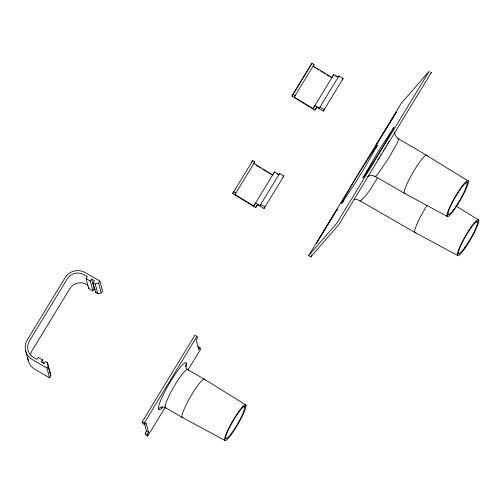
<?xml version="1.0" encoding="UTF-8"?>
<svg xmlns="http://www.w3.org/2000/svg" width="504" height="504" viewBox="0 0 504 504"><rect width="100%" height="100%" fill="white"/><g stroke="black" fill="none" stroke-linecap="round" stroke-linejoin="round"><path stroke-width="0.76" d="M374.9 176.123L375.096 176.551L375.845 176.091L378.895 172.551L388.609 158.206L397.013 143.482L398.67 139.532L398.714 138.776L398.122 138.877M308.58 255.723L401.197 103.415L429.326 71.102L336.704 223.404L308.624 255.692M310.974 256.385L310.666 257.002L338.795 224.683L431.411 72.381L430.088 73.874M225.773 438.14L224.576 440.25L181.887 417.205L165.117 407.49A4.901 4.794 -14.9 0 0 158.401 409.204M448.125 214.124L446.928 216.229L404.239 193.183L375.36 176.457M458.52 253.172L457.323 255.282L414.635 232.237L360.146 200.901A12.247 12.235 60.2 0 0 354.614 199.225M377.666 177.673C372.475 185.68 367.914 194.733 360.436 200.85M311.655 255.213L311.863 254.854M388.729 141.706L389.063 141.145M387.708 143.426L388.055 142.846M386.278 145.807L386.637 145.202M384.785 148.277L385.163 147.653M92.856 290.865L90.26 281.1L91.52 279.027L94.116 288.792L92.856 290.865L88.666 288.433L86.064 278.668L87.324 276.601L83.973 274.655A12.247 11.983 -14.9 0 0 67.19 278.939L29.383 341.063A12.247 11.983 -14.9 0 0 33.566 357.487L36.918 359.428L38.178 357.361L42.374 359.787L43.375 363.541M42.374 359.787L41.114 361.859L44.05 363.56L45.31 361.488L47.407 362.704L50.841 375.751L49.581 377.824L34.902 369.319A14.698 14.383 -14.9 0 1 27.796 357.594M88.666 288.433L89.057 287.784M49.581 377.824L46.985 368.059L32.306 359.56A14.698 14.383 -14.9 0 1 27.285 339.847L65.092 277.723A14.698 14.383 -14.9 0 1 85.233 272.588L99.905 281.087L102.507 290.852L101.247 292.918L97.889 293.775L95.792 292.559L93.196 282.801L94.456 280.728L91.52 279.027M46.985 368.059L48.245 365.986L47.407 362.704M93.196 282.801L95.294 284.017L98.645 283.16L99.905 281.087M95.792 292.559L96.188 291.917M291.948 96.138L311.957 63.271L314.049 64.544L294.223 97.115L313.06 108.574L314.906 105.563L319.297 108.234L320.04 107.031L324.223 109.576L323.297 111.082L316.814 107.138L314.969 110.149L291.948 96.138L311.957 63.271M232.672 193.549L252.687 160.681L254.778 161.954L234.952 194.525L253.783 205.985L255.629 202.973L260.026 205.645L260.763 204.441L264.953 206.987L264.027 208.492L257.538 204.548L255.692 207.56L232.672 193.549L233.78 191.741L235.872 193.019L234.952 194.525M253.783 205.985L274.535 171.908L278.926 174.586L279.67 173.382L283.853 175.928L264.027 208.492M313.06 108.574L333.805 74.498L338.203 77.175L338.94 75.972L343.123 78.517L323.297 111.082M255.692 207.56L257.702 204.259M314.969 110.149L316.978 106.842M260.026 205.645L279.67 173.382M319.297 108.234L338.94 75.972M165.331 407.175L147.754 436.061L147.319 434.429L148.579 432.356L145.984 422.591L144.724 424.664L142.626 423.448L142.191 421.816L194.928 335.16L197.02 336.37L197.455 338.008L196.195 340.08L198.797 349.839L200.056 347.773L197.959 346.557M148.579 432.356L146.481 431.141L144.289 423.032L197.02 336.37M147.754 436.061L145.656 434.851L145.221 433.213L146.481 431.141M161.601 408.649L162.42 407.308M188.225 369.558L200.491 349.404L200.056 347.773M375.474 146.204L396.301 112.247L375.474 146.204L376.519 146.84M337.031 209.651L316.203 243.608L336.489 210.269L337.031 209.651L338.071 210.294M383.254 150.803L383.639 150.167M251.578 162.49L252.687 160.681M314.049 64.544L313.129 66.049L331.96 77.515L333.805 74.498M294.223 97.115L295.149 95.603L293.057 94.33M254.778 161.954L253.852 163.46L272.689 174.926L274.535 171.908M342.203 80.023L343.123 78.517M282.927 177.433L283.853 175.928M380.678 155.012L381.081 154.363M380.281 155.66L380.482 155.333M378.687 158.237L378.888 157.916M379.285 157.273L379.481 156.952M377.704 159.825L377.899 159.51M366.881 172.292L384.552 143.923L393.964 127.216L377.817 152.132L362.962 177.748L366.635 172.67M377.143 145.127C364.342 164.083 352.044 183.601 341.309 203.773C354.066 185.352 367.599 163.775 377.143 145.127A14.698 14.54 41.2 0 0 375.549 148.838M360.089 200.901L359.755 200.378M418.15 150.268L398.292 138.77A7.346 7.27 41.2 0 1 394.771 131.998M418.748 150.62L468.355 181.024L467.032 183.059L465.746 182.265M86.064 278.668L90.26 281.1M88.036 285.27L86.568 284.42A12.247 11.983 -14.9 0 0 69.785 288.704L31.979 350.822A12.247 11.983 -14.9 0 0 30.398 355.062M94.116 288.792L95.035 289.321M142.191 421.816L144.289 423.032M49.612 372.236L50.003 372.462M145.221 433.213L147.319 434.429M335.714 76.073L337.012 76.866M314.137 67.082L316.109 68.279M317.425 69.08L318.742 69.88M320.714 71.083L322.686 72.28M324.003 73.086L325.319 73.886M327.291 75.083L329.263 76.287M330.58 77.087L331.897 77.887M277.093 173.88L278.384 174.667M256.177 165.293L258.155 166.49M259.466 167.29L260.782 168.09M262.754 169.294L267.359 172.097M268.676 172.897L272.62 175.298M376.016 145.587L377.061 146.223M309.62 256.36L310.143 256.681M456.164 206.079L478.743 220.078L477.42 222.113L476.135 221.313M243.394 406.281L244.679 407.081L246.002 405.046L204.819 379.518L188.049 369.804A4.901 4.794 -14.9 0 1 186.373 363.233M98.645 283.16L101.247 292.918M95.294 284.017L97.889 293.775M48.245 365.986L50.841 375.751M25.622 350.765L28.224 360.53M183.128 417.514A22.289 3.282 -59.9 0 1 190.543 396.661A22.289 3.282 -59.9 0 1 204.882 379.991M165.885 407.982A22.289 3.282 -59.9 0 1 174.327 386.001A22.289 3.282 -59.9 0 1 188.112 370.276M162.439 407.478A27.191 4.007 -59.9 0 1 160.908 399.962A27.191 4.007 -59.9 0 1 178.441 369.621A27.191 4.007 -59.9 0 1 185.926 366.843M405.008 193.681A22.289 3.282 -59.9 0 1 413.45 171.694A22.289 3.282 -59.9 0 1 427.234 155.975M415.876 232.552A22.289 3.282 -59.9 0 1 416.493 225.124A22.289 3.282 -59.9 0 1 427.027 205.594M367.58 176.576A7.352 7.327 50.4 0 1 375.152 176.545M341.365 203.761A14.698 14.679 60.2 0 1 343.923 200.642M392.452 130.845A9.796 9.696 41.2 0 1 393.725 127.436M363.056 177.723A9.796 9.771 50.4 0 1 365.501 175.033M231.79 433.805A20.821 3.068 -59.9 0 0 245.858 404.744A20.821 3.068 -59.9 0 0 228.218 429.389A20.821 3.068 -59.9 0 0 231.79 433.805M232.136 432.457A18.371 2.709 -59.9 0 0 244.553 406.81A18.371 2.709 -59.9 0 0 228.986 428.558A18.371 2.709 -59.9 0 0 232.136 432.457M454.142 209.79A20.821 3.068 -59.9 0 0 468.21 180.722A20.821 3.068 -59.9 0 0 450.57 205.367A20.821 3.068 -59.9 0 0 454.142 209.79M464.537 248.837A20.821 3.068 -59.9 0 0 478.598 219.776A20.821 3.068 -59.9 0 0 460.965 244.421A20.821 3.068 -59.9 0 0 464.537 248.837M454.495 208.442A18.371 2.709 -59.9 0 0 466.906 182.794A18.371 2.709 -59.9 0 0 451.338 204.542A18.371 2.709 -59.9 0 0 454.495 208.442M464.883 247.489A18.371 2.709 -59.9 0 0 477.294 221.848A18.371 2.709 -59.9 0 0 461.733 243.589A18.371 2.709 -59.9 0 0 464.883 247.489"/></g></svg>
